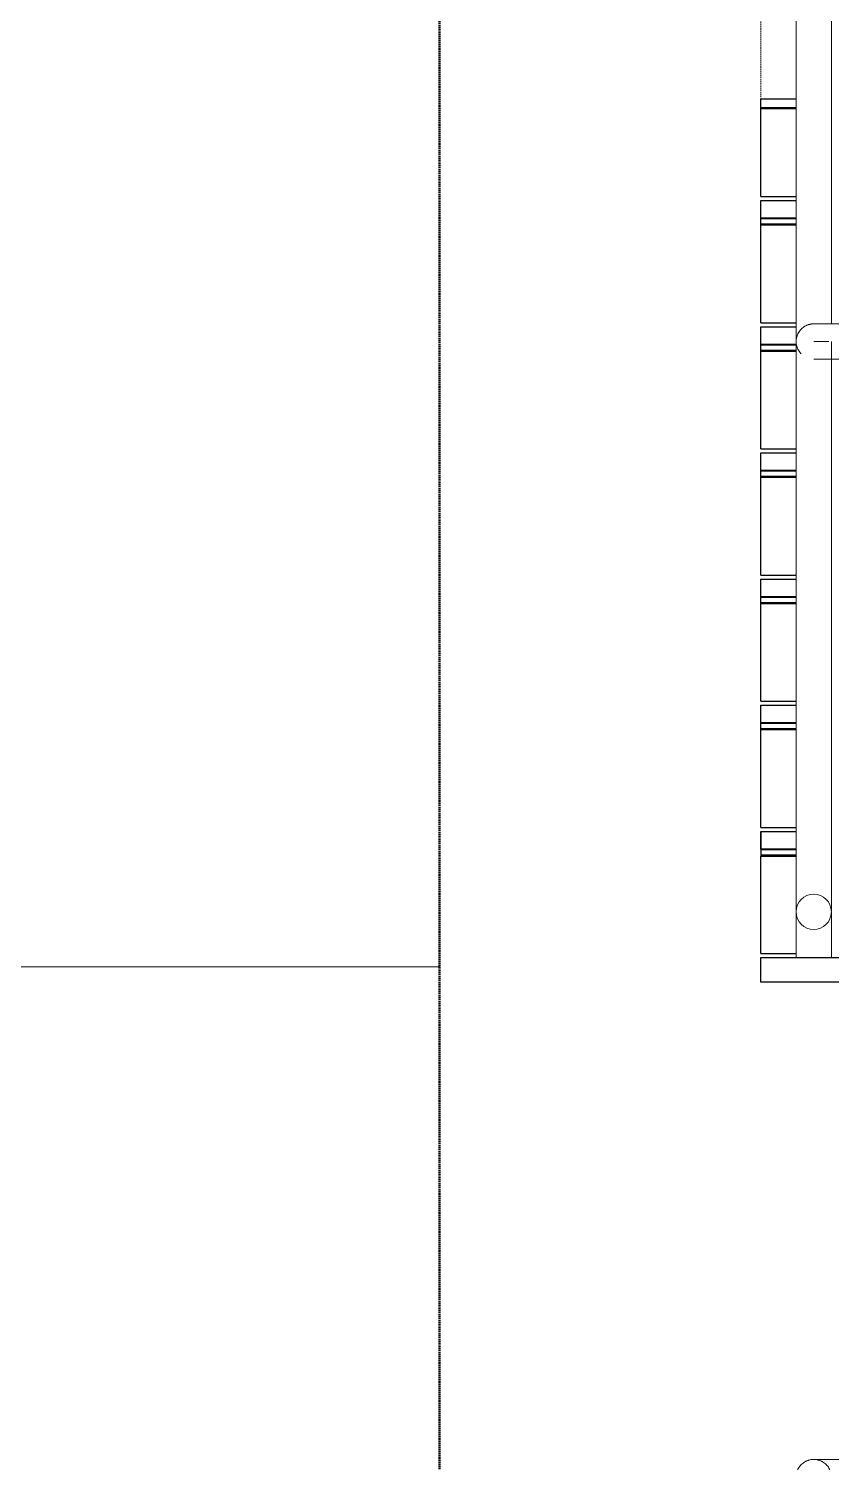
# Model space of a CAD drawing. Header units: millimetres. Extents: x -153298 to 620751, y -313239 to 250031.
# Drawn here: x 5109 to 6249, y -299043 to -297007 of the extents above; entities that cross this region are included whole.
import ezdxf

# ---------------------------------------------------------------- set-up
doc = ezdxf.new("R2010")
doc.units = ezdxf.units.MM
doc.linetypes.add('DPA_Hidden 50', pattern=[3, 2, -1])
for name, color, linetype, lineweight in [('A-ANNO-SYMB', 7, 'Continuous', 9), ('A-DETL', 7, 'Continuous', 70), ('A-FLOR-E', 7, 'Continuous', 35), ('A-FLOR-HRAL', 7, 'Continuous', 25), ('S-STRS-E', 7, 'Continuous', 25)]:
    doc.layers.add(name, color=color, linetype=linetype, lineweight=lineweight)

# ---------------------------------------------------------------- blocks, each defined once
blk = doc.blocks.new('Top Rail Type - Top Rail_Internal_-14945782-2140-01 ENTRANCE 1 ELEVATION 2')
at = {"layer": 'A-FLOR-HRAL', "color": 7, "lineweight": 9}
for p, q in [((-17497, 112025.7), (-18447, 112025.7)), ((-16422, 112025.7), (-17222, 112025.7)), ((-16346.4, 112025.7), (-16422, 112025.7)), ((-16346.4, 112025.7), (-16346.4, 112022.3)), ((-16346.4, 112022.3), (-16346.4, 112024.8)), ((-18472, 112000.7), (-18472, 110571.2)), ((-18422, 110571.2), (-18422, 112000.7)), ((-18422, 111975.7), (-17522, 111975.7)), ((-18472, 110571.2), (-18472, 110388)), ((-18422, 110413), (-18422, 110571.2)), ((-16422, 110413), (-18447, 110413)), ((-16321.4, 110413), (-16422, 110413)), ((-16321.4, 110413), (-16321.4, 110388)), ((-16321.4, 110388), (-16321.4, 110412.2)), ((-16321.4, 110388), (-16321.4, 110363)), ((-16321.4, 110363.9), (-16321.4, 110388)), ((-18447, 110363), (-16422, 110363)), ((-16422, 110363), (-16321.4, 110363))]:
    blk.add_line(p, q, dxfattribs=at)
for points, knots in [([(-18422, 112000.7), (-18422, 112002.8), (-18422.6, 112007.2), (-18425.1, 112013.3), (-18429.1, 112018.5), (-18434.4, 112022.6), (-18440.5, 112025.1), (-18449.2, 112026.2), (-18457.9, 112023.9), (-18464.9, 112018.5), (-18468.9, 112013.3), (-18471.4, 112007.2), (-18472, 112002.8), (-18472, 112000.7)], [0, 0, 0, 0, 0.083333, 0.166667, 0.25, 0.333333, 0.416667, 0.5, 0.666667, 0.75, 0.833333, 0.916667, 1, 1, 1, 1]), ([(-18465.6, 112017.4), (-18465.7, 112017.3), (-18466.1, 112016.8), (-18467.2, 112015.5), (-18468.7, 112013.2), (-18470.2, 112010.2), (-18471.6, 112006.1), (-18472, 112002.8), (-18472, 112000.7)], [0.7669928, 0.7669928, 0.7669928, 0.7669928, 0.7708333, 0.7916667, 0.8333333, 0.875, 0.9166667, 1, 1, 1, 1]), ([(-18429.3, 112018.3), (-18430.1, 112019.1), (-18431.8, 112020.5), (-18434, 112022.1), (-18436, 112023.1), (-18437.4, 112023.8), (-18439, 112024.3), (-18440.5, 112024.8), (-18442.1, 112025.2), (-18443.8, 112025.5), (-18445.4, 112025.6), (-18447, 112025.7), (-18448.7, 112025.6), (-18450.3, 112025.5), (-18451.9, 112025.2), (-18453.5, 112024.8), (-18455.1, 112024.3), (-18456.6, 112023.8), (-18458.1, 112023.1), (-18459.5, 112022.3), (-18460.9, 112021.5), (-18462.7, 112020.2), (-18463.9, 112019.1), (-18464.7, 112018.3)], [0.25, 0.25, 0.25, 0.25, 0.2916667, 0.3333333, 0.3541667, 0.375, 0.3958333, 0.4166667, 0.4375, 0.4583333, 0.4791667, 0.5, 0.5208333, 0.5416667, 0.5625, 0.5833333, 0.6041667, 0.625, 0.6458333, 0.6666667, 0.6875, 0.7083333, 0.75, 0.75, 0.75, 0.75]), ([(-18422, 112000.7), (-18422, 112002.8), (-18422.5, 112006.1), (-18423.9, 112010.2), (-18425.3, 112013.2), (-18426.8, 112015.5), (-18427.9, 112016.8), (-18428.4, 112017.3), (-18428.4, 112017.4)], [0, 0, 0, 0, 0.0833333, 0.125, 0.1666667, 0.2083333, 0.2291667, 0.2330072, 0.2330072, 0.2330072, 0.2330072]), ([(-18447, 110413), (-18447.6, 110413), (-18448.6, 110413), (-18450.3, 110412.8), (-18451.9, 110412.6), (-18453.5, 110412.2), (-18455.1, 110411.7), (-18456.6, 110411.2), (-18458.1, 110410.5), (-18459.5, 110409.7), (-18460.9, 110408.8), (-18462.7, 110407.6), (-18464.3, 110406.1), (-18465.8, 110404.5), (-18467.2, 110402.9), (-18468.7, 110400.6), (-18470.2, 110397.6), (-18471.6, 110393.5), (-18472, 110390.2), (-18472, 110388)], [0.5, 0.5, 0.5, 0.5, 0.5208333, 0.5416667, 0.5625, 0.5833333, 0.6041667, 0.625, 0.6458333, 0.6666667, 0.6875, 0.7083333, 0.75, 0.7708333, 0.7916667, 0.8333333, 0.875, 0.9166667, 1, 1, 1, 1]), ([(-18447, 110413), (-18451.4, 110413), (-18457.9, 110411.3), (-18464.9, 110405.9), (-18468.9, 110400.7), (-18471.4, 110394.6), (-18472, 110390.2), (-18472, 110388)], [0.5, 0.5, 0.5, 0.5, 0.6666667, 0.75, 0.8333333, 0.9166667, 1, 1, 1, 1]), ([(-18472, 110388), (-18472, 110385.9), (-18471.6, 110382.6), (-18470.2, 110378.4), (-18468.7, 110375.5), (-18467.2, 110373.2), (-18465.8, 110371.5), (-18465.1, 110370.8), (-18464.7, 110370.4)], [0, 0, 0, 0, 0.0833333, 0.125, 0.1666667, 0.2083333, 0.2291667, 0.25, 0.25, 0.25, 0.25])]:
    blk.add_open_spline(points, degree=3, knots=knots, dxfattribs=at)
blk = doc.blocks.new('Railing - Post_50mm-V469-2140-01 ENTRANCE 1 ELEVATION 2')
at = {"layer": 'A-FLOR-HRAL', "color": 7, "lineweight": 9}
for p, q in [((-17522, 112000.7), (-17522, 111125.7)), ((-17472, 111125.7), (-17472, 112000.7))]:
    blk.add_line(p, q, dxfattribs=at)
blk = doc.blocks.new('Railing - Post_50mm-V554-2140-01 ENTRANCE 1 ELEVATION 2')
at = {"layer": 'A-FLOR-HRAL', "color": 7, "lineweight": 9}
for p, q in [((-18472, 113813.3), (-18472, 114867.5)), ((-18422, 114867.5), (-18422, 113813.3))]:
    blk.add_line(p, q, dxfattribs=at)
blk = doc.blocks.new('Railing - Post_50mm-V538-2140-01 ENTRANCE 1 ELEVATION 2')
at = {"layer": 'A-FLOR-HRAL', "color": 7, "lineweight": 9}
for p, q in [((-18472, 107162.8), (-18472, 107342)), ((-18422, 107342), (-18422, 107187.8)), ((-18472, 106287.8), (-18422, 106287.8)), ((-18422, 106287.8), (-18472, 106287.8))]:
    blk.add_line(p, q, dxfattribs=at)
blk = doc.blocks.new('Railing - Post_50mm-V539-2140-01 ENTRANCE 1 ELEVATION 2')
at = {"layer": 'A-FLOR-HRAL', "color": 7, "lineweight": 9}
for p, q in [((-18472, 106287.8), (-18472, 107162.8)), ((-18447, 107162.8), (-18447, 107162.8)), ((-18447, 107162.8), (-18425.5, 107162.8)), ((-18425.5, 107162.8), (-18447, 107162.8)), ((-18425.4, 107162.8), (-18425.4, 107162.8)), ((-18422, 107162.8), (-18422, 106287.8)), ((-18447, 106287.8), (-18447, 106287.8)), ((-18447, 106287.8), (-18447, 106287.8))]:
    blk.add_line(p, q, dxfattribs=at)
blk = doc.blocks.new('Railing - Railing-14946120-2140-01 ENTRANCE 1 ELEVATION 2')
at = {"layer": 'A-FLOR-HRAL', "color": 7, "lineweight": 9}
for p, q in [((-18472, 114057.5), (-18472, 114033.4)), ((-18472, 114033.4), (-18472, 114057.5)), ((-18472, 114052.8), (-18472, 113613.3))]:
    blk.add_line(p, q, dxfattribs=at)
for start, end in [(0, 180), (180, 0)]:
    blk.add_arc((-18447, 112803.3), 25, start, end, dxfattribs=at)
at = {"color": 7, "extrusion": (0, 0, -1), "zscale": -1}
blk.add_blockref('Railing - Post_50mm-V469-2140-01 ENTRANCE 1 ELEVATION 2', (35944, 2866.9), dxfattribs=at)
blk.add_blockref('Railing - Post_50mm-V469-2140-01 ENTRANCE 1 ELEVATION 2', (35944, 2866.9), dxfattribs=at)
at = {"color": 7}
for name, p in [('Railing - Post_50mm-V554-2140-01 ENTRANCE 1 ELEVATION 2', (0, 0)), ('Railing - Post_50mm-V538-2140-01 ENTRANCE 1 ELEVATION 2', (0, 6450.4)), ('Railing - Post_50mm-V539-2140-01 ENTRANCE 1 ELEVATION 2', (0, 6450.4))]:
    blk.add_blockref(name, p, dxfattribs=at)
blk = doc.blocks.new('Top Rail Type - Top Rail_Internal_-14946124-2140-01 ENTRANCE 1 ELEVATION 2')
at = {"layer": 'A-FLOR-HRAL', "color": 7, "lineweight": 9}
for p, q in [((-15922, 114892.5), (-18447, 114892.5)), ((-15846.4, 114892.5), (-15922, 114892.5)), ((-15846.4, 114892.5), (-15846.4, 114867.5)), ((-15846.4, 114874.5), (-15846.4, 114891.7)), ((-18472, 114867.5), (-18472, 113796.4)), ((-18422, 113796.4), (-18422, 114867.5)), ((-15846.4, 114867.5), (-15846.4, 114874)), ((-15846.4, 114867.5), (-15846.4, 114843.4)), ((-15846.4, 114855), (-15846.4, 114867.5)), ((-15846.4, 114843.4), (-15846.4, 114855)), ((-18422, 114842.5), (-17522, 114842.5)), ((-18472, 113796.4), (-18472, 113613.3)), ((-18422, 113638.3), (-18422, 113796.4)), ((-16422, 113638.3), (-18447, 113638.3)), ((-16321.4, 113638.3), (-16422, 113638.3)), ((-16321.4, 113638.3), (-16321.4, 113613.3)), ((-16321.4, 113630.9), (-16321.4, 113637.4)), ((-16321.4, 113613.3), (-16321.4, 113630.5)), ((-16321.4, 113613.3), (-16321.4, 113588.3)), ((-16321.4, 113591.6), (-16321.4, 113613.3)), ((-18447, 113588.3), (-16422, 113588.3)), ((-16422, 113588.3), (-16321.4, 113588.3)), ((-16321.4, 113589.1), (-16321.4, 113591.6))]:
    blk.add_line(p, q, dxfattribs=at)
for points, knots in [([(-18422, 114867.5), (-18422, 114869.7), (-18422.6, 114874.1), (-18425.1, 114880.2), (-18429.1, 114885.4), (-18434.4, 114889.4), (-18440.5, 114891.9), (-18449.2, 114893.1), (-18457.9, 114890.8), (-18464.9, 114885.4), (-18468.9, 114880.2), (-18471.4, 114874.1), (-18472, 114869.7), (-18472, 114867.5)], [0, 0, 0, 0, 0.083333, 0.166667, 0.25, 0.333333, 0.416667, 0.5, 0.666667, 0.75, 0.833333, 0.916667, 1, 1, 1, 1]), ([(-18422, 114867.5), (-18422, 114869.7), (-18422.5, 114873), (-18423.9, 114877.1), (-18425.3, 114880), (-18426.8, 114882.3), (-18428.2, 114884), (-18429.7, 114885.6), (-18431.8, 114887.4), (-18434, 114888.9), (-18436, 114889.9), (-18437.4, 114890.6), (-18439, 114891.2), (-18440.5, 114891.7), (-18442.1, 114892), (-18443.8, 114892.3), (-18445.4, 114892.5), (-18447, 114892.5), (-18448.7, 114892.5), (-18450.3, 114892.3), (-18451.9, 114892), (-18453.5, 114891.7), (-18455.1, 114891.2), (-18456.6, 114890.6), (-18458.1, 114889.9), (-18459.5, 114889.2), (-18460.9, 114888.3), (-18462.7, 114887), (-18464.3, 114885.6), (-18465.8, 114884), (-18467.2, 114882.3), (-18468.7, 114880), (-18470.2, 114877.1), (-18471.6, 114873), (-18472, 114869.7), (-18472, 114867.5)], [0, 0, 0, 0, 0.083333, 0.125, 0.166667, 0.208333, 0.229167, 0.25, 0.291667, 0.333333, 0.354167, 0.375, 0.395833, 0.416667, 0.4375, 0.458333, 0.479167, 0.5, 0.520833, 0.541667, 0.5625, 0.583333, 0.604167, 0.625, 0.645833, 0.666667, 0.6875, 0.708333, 0.75, 0.770833, 0.791667, 0.833333, 0.875, 0.916667, 1, 1, 1, 1]), ([(-18447, 113638.3), (-18447.6, 113638.3), (-18448.6, 113638.2), (-18450.3, 113638.1), (-18451.9, 113637.8), (-18453.5, 113637.4), (-18455.1, 113637), (-18456.6, 113636.4), (-18458.1, 113635.7), (-18459.5, 113634.9), (-18460.9, 113634.1), (-18462.7, 113632.8), (-18464.3, 113631.3), (-18465.8, 113629.8), (-18467.2, 113628.1), (-18468.7, 113625.8), (-18470.2, 113622.9), (-18471.6, 113618.7), (-18472, 113615.4), (-18472, 113613.3)], [0.5, 0.5, 0.5, 0.5, 0.5208333, 0.5416667, 0.5625, 0.5833333, 0.6041667, 0.625, 0.6458333, 0.6666667, 0.6875, 0.7083333, 0.75, 0.7708333, 0.7916667, 0.8333333, 0.875, 0.9166667, 1, 1, 1, 1]), ([(-18447, 113638.3), (-18451.4, 113638.3), (-18457.9, 113636.5), (-18464.9, 113631.1), (-18468.9, 113625.9), (-18471.4, 113619.8), (-18472, 113615.4), (-18472, 113613.3)], [0.5, 0.5, 0.5, 0.5, 0.6666667, 0.75, 0.8333333, 0.9166667, 1, 1, 1, 1]), ([(-18472, 113613.3), (-18472, 113611.1), (-18471.6, 113607.8), (-18470.2, 113603.7), (-18468.7, 113600.7), (-18467.2, 113598.5), (-18465.8, 113596.8), (-18465.1, 113596), (-18464.7, 113595.6)], [0, 0, 0, 0, 0.0833333, 0.125, 0.1666667, 0.2083333, 0.2291667, 0.25, 0.25, 0.25, 0.25])]:
    blk.add_open_spline(points, degree=3, knots=knots, dxfattribs=at)

msp = doc.modelspace()

# ---------------------------------------------------------------- linework, layer by layer
at = {"layer": 'A-ANNO-SYMB', "color": 7, "linetype": 'DPA_Hidden 50', "lineweight": 50}
msp.add_line((5692.5928, -296351.0671), (5692.5928, -305663.4811), dxfattribs=at)
at = {"layer": 'A-ANNO-SYMB', "color": 7, "lineweight": 18}
msp.add_line((5692.5928, -298339.4524), (1613.0617, -298339.4524), dxfattribs=at)
at = {"layer": 'A-DETL', "color": 7, "linetype": 'DPA_Hidden 50', "lineweight": 9}
msp.add_line((6149.1524, -297149.7103), (6149.1524, -292349.7103), dxfattribs=at)
at = {"layer": 'A-FLOR-E', "color": 7}
for p, q in [((6149.1524, -297119.5898), (6199.1524, -297119.5898)), ((6149.1524, -297119.5898), (6149.1524, -297120.5898)), ((6199.1524, -297120.5898), (6149.1524, -297120.5898))]:
    msp.add_line(p, q, dxfattribs=at)
at = {"layer": 'S-STRS-E', "color": 7}
for p, q in [((6149.1524, -297245.6384), (6149.1524, -297107.1984)), ((6199.1524, -297107.1984), (6149.1524, -297107.1984)), ((6149.1524, -297245.6384), (6199.1524, -297245.6384)), ((6149.1524, -297256.8772), (6149.1524, -297251.3772)), ((6149.1524, -297251.3772), (6199.1524, -297251.3772)), ((6149.1524, -297276.3772), (6149.1524, -297251.3772)), ((6149.1524, -297253.8772), (6149.1524, -297251.3772)), ((6149.1524, -297253.8772), (6149.1524, -297251.3772)), ((6149.1524, -297253.8772), (6149.1524, -297251.3772)), ((6149.1524, -297253.8772), (6149.1524, -297251.3772)), ((6149.1524, -297253.8772), (6149.1524, -297251.3772)), ((6149.1524, -297251.3772), (6199.1524, -297251.3772)), ((6149.1524, -297251.3772), (6199.1524, -297251.3772)), ((6149.1524, -297251.3772), (6199.1524, -297251.3772)), ((6149.1524, -297251.3772), (6199.1524, -297251.3772)), ((6149.1524, -297251.3772), (6199.1524, -297251.3772)), ((6149.1524, -297251.3772), (6199.1524, -297251.3772)), ((6149.1524, -297266.3772), (6149.1524, -297256.3772)), ((6149.1524, -297276.8772), (6149.1524, -297256.8772)), ((6149.1524, -297265.8772), (6149.1524, -297256.8772)), ((6149.1524, -297269.3772), (6149.1524, -297265.8772)), ((6149.1524, -297268.8772), (6149.1524, -297266.3772)), ((6199.1524, -297276.3772), (6149.1524, -297276.3772)), ((6149.1524, -297284.3772), (6149.1524, -297276.8772)), ((6149.1524, -297276.8772), (6199.1524, -297276.8772)), ((6149.1524, -297276.8772), (6199.1524, -297276.8772)), ((6149.1524, -297286.3772), (6149.1524, -297284.3772)), ((6149.1524, -297284.3772), (6199.1524, -297284.3772)), ((6149.1524, -297424.8172), (6149.1524, -297286.3772)), ((6199.1524, -297286.3772), (6149.1524, -297286.3772)), ((6199.1524, -297286.3772), (6149.1524, -297286.3772)), ((6149.1524, -297424.8172), (6199.1524, -297424.8172)), ((6149.1524, -297436.0559), (6149.1524, -297430.5559)), ((6149.1524, -297430.5559), (6199.1524, -297430.5559)), ((6149.1524, -297455.5559), (6149.1524, -297430.5559)), ((6149.1524, -297433.0559), (6149.1524, -297430.5559)), ((6149.1524, -297433.0559), (6149.1524, -297430.5559)), ((6149.1524, -297433.0559), (6149.1524, -297430.5559)), ((6149.1524, -297433.0559), (6149.1524, -297430.5559)), ((6149.1524, -297433.0559), (6149.1524, -297430.5559)), ((6149.1524, -297430.5559), (6199.1524, -297430.5559)), ((6149.1524, -297430.5559), (6199.1524, -297430.5559)), ((6149.1524, -297430.5559), (6199.1524, -297430.5559)), ((6149.1524, -297430.5559), (6199.1524, -297430.5559)), ((6149.1524, -297430.5559), (6199.1524, -297430.5559)), ((6149.1524, -297430.5559), (6199.1524, -297430.5559)), ((6149.1524, -297445.5559), (6149.1524, -297435.5559)), ((6149.1524, -297456.0559), (6149.1524, -297436.0559)), ((6149.1524, -297445.0559), (6149.1524, -297436.0559)), ((6149.1524, -297448.5559), (6149.1524, -297445.0559)), ((6149.1524, -297448.0559), (6149.1524, -297445.5559)), ((6199.1524, -297455.5559), (6149.1524, -297455.5559)), ((6149.1524, -297463.5559), (6149.1524, -297456.0559)), ((6149.1524, -297456.0559), (6199.1524, -297456.0559)), ((6149.1524, -297456.0559), (6199.1524, -297456.0559)), ((6149.1524, -297465.5559), (6149.1524, -297463.5559)), ((6149.1524, -297463.5559), (6199.1524, -297463.5559)), ((6149.1524, -297603.9959), (6149.1524, -297465.5559)), ((6199.1524, -297465.5559), (6149.1524, -297465.5559)), ((6199.1524, -297465.5559), (6149.1524, -297465.5559)), ((6149.1524, -297603.9959), (6199.1524, -297603.9959)), ((6149.1524, -297615.2347), (6149.1524, -297609.7347)), ((6149.1524, -297609.7347), (6199.1524, -297609.7347)), ((6149.1524, -297634.7347), (6149.1524, -297609.7347)), ((6149.1524, -297612.2347), (6149.1524, -297609.7347)), ((6149.1524, -297612.2347), (6149.1524, -297609.7347)), ((6149.1524, -297612.2347), (6149.1524, -297609.7347)), ((6149.1524, -297612.2347), (6149.1524, -297609.7347)), ((6149.1524, -297612.2347), (6149.1524, -297609.7347)), ((6149.1524, -297609.7347), (6199.1524, -297609.7347)), ((6149.1524, -297609.7347), (6199.1524, -297609.7347)), ((6149.1524, -297609.7347), (6199.1524, -297609.7347)), ((6149.1524, -297609.7347), (6199.1524, -297609.7347)), ((6149.1524, -297609.7347), (6199.1524, -297609.7347)), ((6149.1524, -297609.7347), (6199.1524, -297609.7347)), ((6149.1524, -297624.7347), (6149.1524, -297614.7347)), ((6149.1524, -297635.2347), (6149.1524, -297615.2347)), ((6149.1524, -297624.2347), (6149.1524, -297615.2347)), ((6149.1524, -297627.7347), (6149.1524, -297624.2347)), ((6149.1524, -297627.2347), (6149.1524, -297624.7347)), ((6199.1524, -297634.7347), (6149.1524, -297634.7347)), ((6149.1524, -297642.7347), (6149.1524, -297635.2347)), ((6149.1524, -297635.2347), (6199.1524, -297635.2347)), ((6149.1524, -297635.2347), (6199.1524, -297635.2347)), ((6149.1524, -297644.7347), (6149.1524, -297642.7347)), ((6149.1524, -297642.7347), (6199.1524, -297642.7347)), ((6149.1524, -297783.1747), (6149.1524, -297644.7347)), ((6199.1524, -297644.7347), (6149.1524, -297644.7347)), ((6199.1524, -297644.7347), (6149.1524, -297644.7347)), ((6149.1524, -297783.1747), (6199.1524, -297783.1747)), ((6149.1524, -297794.4134), (6149.1524, -297788.9134)), ((6149.1524, -297788.9134), (6199.1524, -297788.9134)), ((6149.1524, -297813.9134), (6149.1524, -297788.9134)), ((6149.1524, -297791.4134), (6149.1524, -297788.9134)), ((6149.1524, -297791.4134), (6149.1524, -297788.9134)), ((6149.1524, -297791.4134), (6149.1524, -297788.9134)), ((6149.1524, -297791.4134), (6149.1524, -297788.9134)), ((6149.1524, -297791.4134), (6149.1524, -297788.9134)), ((6149.1524, -297788.9134), (6199.1524, -297788.9134)), ((6149.1524, -297788.9134), (6199.1524, -297788.9134)), ((6149.1524, -297788.9134), (6199.1524, -297788.9134)), ((6149.1524, -297788.9134), (6199.1524, -297788.9134)), ((6149.1524, -297788.9134), (6199.1524, -297788.9134)), ((6149.1524, -297788.9134), (6199.1524, -297788.9134)), ((6149.1524, -297803.5045), (6149.1524, -297793.9134)), ((6149.1524, -297814.4134), (6149.1524, -297794.4134)), ((6149.1524, -297803.4134), (6149.1524, -297794.4134)), ((6149.1524, -297806.9134), (6149.1524, -297803.5045)), ((6149.1524, -297806.4134), (6149.1524, -297803.9134)), ((6199.1524, -297813.9134), (6149.1524, -297813.9134)), ((6149.1524, -297821.9134), (6149.1524, -297814.4134)), ((6149.1524, -297814.4134), (6199.1524, -297814.4134)), ((6149.1524, -297814.4134), (6199.1524, -297814.4134)), ((6149.1524, -297823.9134), (6149.1524, -297821.9134)), ((6149.1524, -297821.9134), (6199.1524, -297821.9134)), ((6149.1524, -297962.3534), (6149.1524, -297823.9134)), ((6199.1524, -297823.9134), (6149.1524, -297823.9134)), ((6199.1524, -297823.9134), (6149.1524, -297823.9134)), ((6149.1524, -297962.3534), (6199.1524, -297962.3534)), ((6149.1524, -297973.5921), (6149.1524, -297968.0921)), ((6149.1524, -297968.0921), (6199.1524, -297968.0921)), ((6149.1524, -297993.0921), (6149.1524, -297968.0921)), ((6149.1524, -297970.5921), (6149.1524, -297968.0921)), ((6149.1524, -297970.5921), (6149.1524, -297968.0921)), ((6149.1524, -297970.5921), (6149.1524, -297968.0921)), ((6149.1524, -297970.5921), (6149.1524, -297968.0921)), ((6149.1524, -297970.5921), (6149.1524, -297968.0921)), ((6149.1524, -297968.0921), (6199.1524, -297968.0921)), ((6149.1524, -297968.0921), (6199.1524, -297968.0921)), ((6149.1524, -297968.0921), (6199.1524, -297968.0921)), ((6149.1524, -297968.0921), (6199.1524, -297968.0921)), ((6149.1524, -297968.0921), (6199.1524, -297968.0921)), ((6149.1524, -297968.0921), (6199.1524, -297968.0921)), ((6149.1524, -297983.0921), (6149.1524, -297973.0921)), ((6149.1524, -297993.5921), (6149.1524, -297973.5921)), ((6149.1524, -297982.5921), (6149.1524, -297973.5921)), ((6149.1524, -297986.0921), (6149.1524, -297982.5921)), ((6149.1524, -297985.5921), (6149.1524, -297983.0921)), ((6199.1524, -297993.0921), (6149.1524, -297993.0921)), ((6149.1524, -298001.0921), (6149.1524, -297993.5921)), ((6149.1524, -297993.5921), (6199.1524, -297993.5921)), ((6149.1524, -297993.5921), (6199.1524, -297993.5921)), ((6149.1524, -298003.0921), (6149.1524, -298001.0921)), ((6149.1524, -298001.0921), (6199.1524, -298001.0921)), ((6149.1524, -298141.5321), (6149.1524, -298003.0921)), ((6199.1524, -298003.0921), (6149.1524, -298003.0921)), ((6199.1524, -298003.0921), (6149.1524, -298003.0921)), ((6149.1524, -298141.5321), (6199.1524, -298141.5321)), ((6149.1524, -298172.2709), (6149.1524, -298147.2709)), ((6149.1524, -298149.7709), (6149.1524, -298147.2709)), ((6149.1524, -298149.7709), (6149.1524, -298147.2709)), ((6149.1524, -298149.7709), (6149.1524, -298147.2709)), ((6149.1524, -298149.7709), (6149.1524, -298147.2709)), ((6149.1524, -298149.7709), (6149.1524, -298147.2709)), ((6149.1524, -298147.2709), (6199.1524, -298147.2709)), ((6149.1524, -298147.2709), (6199.1524, -298147.2709)), ((6149.1524, -298147.2709), (6199.1524, -298147.2709)), ((6149.1524, -298147.2709), (6199.1524, -298147.2709)), ((6149.1524, -298147.2709), (6199.1524, -298147.2709)), ((6149.1524, -298147.2709), (6199.1524, -298147.2709)), ((6149.1524, -298147.2709), (6199.1524, -298147.2709)), ((6149.1524, -298147.2709), (6149.1524, -298152.7709)), ((6149.1524, -298162.2709), (6149.1524, -298152.2709)), ((6149.1524, -298152.7709), (6149.1524, -298172.7709)), ((6149.1524, -298152.7709), (6149.1524, -298161.7709)), ((6149.1524, -298161.7709), (6149.1524, -298165.2709)), ((6149.1524, -298164.7709), (6149.1524, -298162.2709)), ((6199.1524, -298172.2709), (6149.1524, -298172.2709)), ((6149.1524, -298172.7709), (6199.1524, -298172.7709)), ((6149.1524, -298172.7709), (6199.1524, -298172.7709)), ((6149.1524, -298172.7709), (6149.1524, -298180.2709)), ((6149.1524, -298180.2709), (6199.1524, -298180.2709)), ((6149.1524, -298180.2709), (6149.1524, -298182.2709)), ((6199.1524, -298182.2709), (6149.1524, -298182.2709)), ((6149.1524, -298320.7109), (6149.1524, -298182.2709)), ((6149.1524, -298182.2709), (6199.1524, -298182.2709)), ((6149.1524, -298320.7109), (6199.1604, -298320.7109)), ((6149.1524, -298326.4496), (8449.1524, -298326.4496)), ((6149.1524, -298361.4496), (6149.1524, -298326.4496)), ((6149.1524, -298361.4496), (6149.1524, -298326.4496)), ((8449.1524, -298361.4496), (6149.1524, -298361.4496))]:
    msp.add_line(p, q, dxfattribs=at)

# ---------------------------------------------------------------- block references
at = {"layer": 'A-FLOR-HRAL', "color": 7, "lineweight": 9}
for name in ['Top Rail Type - Top Rail_Internal_-14946124-2140-01 ENTRANCE 1 ELEVATION 2', 'Railing - Railing-14946120-2140-01 ENTRANCE 1 ELEVATION 2', 'Top Rail Type - Top Rail_Internal_-14945782-2140-01 ENTRANCE 1 ELEVATION 2']:
    msp.add_blockref(name, (24671.1729, -411064.7103), dxfattribs=at)

doc.saveas('drawing.dxf')
